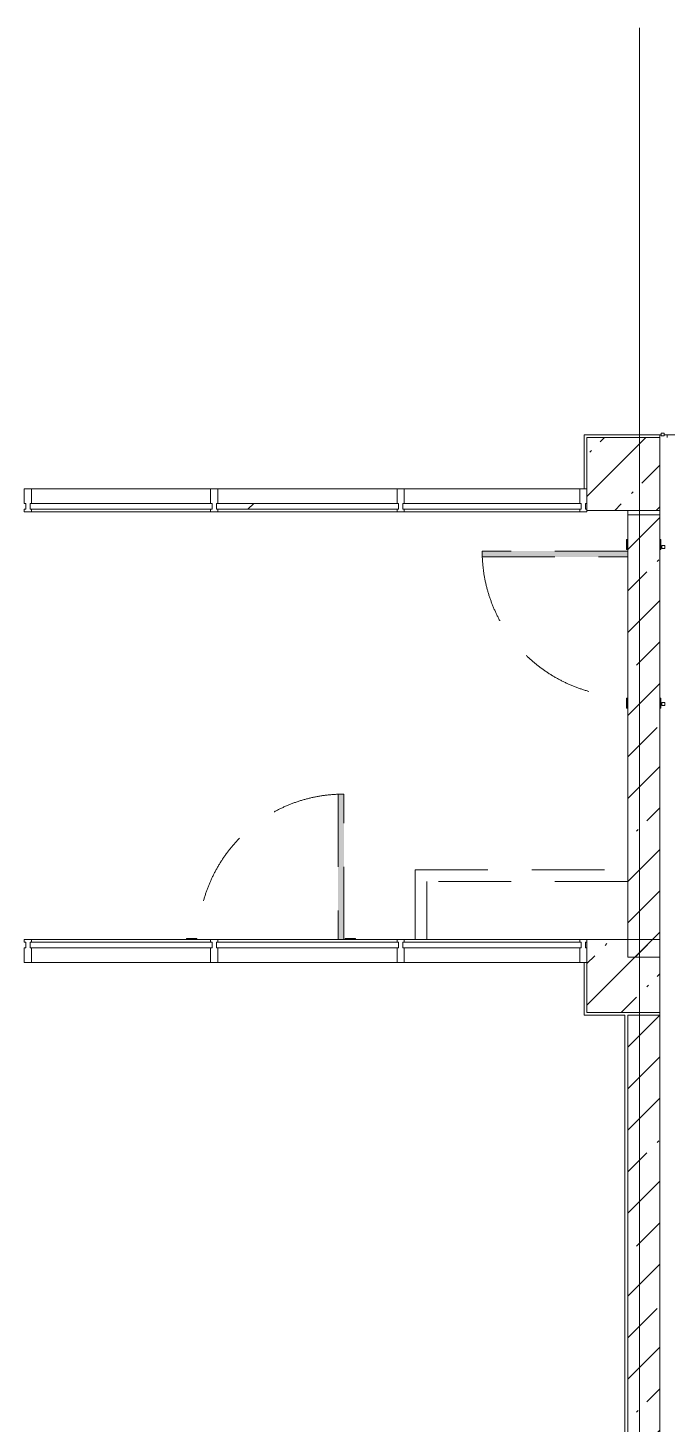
# Model space of a CAD drawing. Header units: millimetres. Extents: x -3902 to 188078, y -8553 to 29000.
# Drawn here: x 141428 to 145818, y 12321 to 21915 of the extents above; entities that cross this region are included whole.
import ezdxf

# ---------------------------------------------------------------- set-up
doc = ezdxf.new("R2010")
doc.units = ezdxf.units.MM
doc.linetypes.add('200_ШТРИХ__ш1_п0_6_', pattern=[800, 500, -300])
for name, color, linetype, lineweight in [('A-DETL-MBND-1', 7, '200_ШТРИХ__ш1_п0_6_', 9), ('A-GLAZ-CURT-2', 7, 'Continuous', 5), ('A-GLAZ-CWMG-2', 7, 'Continuous', 5), ('A-WALL-3', 7, 'Continuous', 5), ('I-WALL-3', 7, 'Continuous', 5), ('S-COLS-4', 7, 'Continuous', 5), ('Оси', 7, 'Continuous', 9)]:
    doc.layers.add(name, color=color, linetype=linetype, lineweight=lineweight)
doc.layers.add('A-FLOR-2', color=7, linetype='Continuous', lineweight=5, true_color=0xaaaaaa)
pattern_1 = [(45, (61067.9, 0), (-285.1231, 285.1231), []), (45, (61353, 0), (-285.1231, 285.1231), [504.031, -100.806, 16.764, -84.042])]

# ---------------------------------------------------------------- blocks, each defined once
blk = doc.blocks.new('110_Дверь_СКБ_1Ст_Внутренняя1 - Д-4 _л_ 1100x2100h_су мгн-32399982-3_10_1_птичка')
at = {"layer": 'A-DETL-MBND-1'}
for points in [[(472.5, 221.1), (472.5, 110), (512.5, 110), (512.5, 1110), (472.5, 1110), (472.5, 687.2)], [(-567.5, 110), (-497.5, 110), (-497.5, 118), (-567.5, 118)], [(522.5, 110), (592.5, 110), (592.5, 118), (522.5, 118)], [(-567.5, -118), (-497.5, -118), (-497.5, -110), (-567.5, -110)], [(522.5, -118), (592.5, -118), (592.5, -110), (522.5, -110)]]:
    blk.add_hatch(color=256, dxfattribs=at).paths.add_polyline_path(points)
for p, q in [((512.5, 1110), (472.5, 1110)), ((472.5, 1110), (472.5, 110)), ((512.5, 110), (512.5, 1110)), ((-497.5, 118), (-567.5, 118)), ((-567.5, 118), (-567.5, 110)), ((-497.5, 110), (-497.5, 118)), ((592.5, 118), (522.5, 118)), ((522.5, 118), (522.5, 110)), ((592.5, 110), (592.5, 118)), ((-567.5, -110), (-567.5, -118)), ((-567.5, -118), (-497.5, -118)), ((-497.5, -118), (-497.5, -110)), ((522.5, -110), (522.5, -118)), ((522.5, -118), (592.5, -118)), ((592.5, -118), (592.5, -110))]:
    blk.add_line(p, q, dxfattribs=at)
blk.add_arc((512.5, 110), 1000, 90, 180, dxfattribs=at)
blk = doc.blocks.new('110_Дверь_СКБ_1Ст_Внутренняя1 - Д-4 _л_ 1100x2100h_су мгн-32399984-3_10_1_птичка')
at = {"layer": 'A-DETL-MBND-1'}
for points in [[(472.5, 40), (512.5, 40), (512.5, 1040), (472.5, 1040), (472.5, 108)], [(-547.5, 40), (-497.5, 40), (-497.5, 48), (-567.5, 48), (-567.5, 40), (-557.5, 40)], [(562.5, 40), (592.5, 40), (592.5, 48), (522.5, 48), (522.5, 40), (552.5, 40)]]:
    blk.add_hatch(color=256, dxfattribs=at).paths.add_polyline_path(points)
for p, q in [((512.5, 1040), (472.5, 1040)), ((472.5, 1040), (472.5, 40)), ((512.5, 40), (512.5, 1040)), ((-497.5, 48), (-567.5, 48)), ((-567.5, 48), (-567.5, 40)), ((-497.5, 40), (-497.5, 48)), ((592.5, 48), (522.5, 48)), ((522.5, 48), (522.5, 40)), ((592.5, 40), (592.5, 48))]:
    blk.add_line(p, q, dxfattribs=at)
blk.add_arc((512.5, 40), 1000, 90, 180, dxfattribs=at)
blk = doc.blocks.new('BSC_Колонна _Прямоугольная - 500х500-V116-3_10_1_птичка')
at = {"layer": 'S-COLS-4'}
h = blk.add_hatch(dxfattribs=at)
h.set_pattern_fill('FP_115', color=256, style=0, pattern_type=2)
h.set_pattern_definition([(45, (-84450, -18850), (-285.1231, 285.1231), []), (45, (-84164.88, -18850), (-285.1231, 285.1231), [504.031, -100.806, 16.764, -84.042])])
h.paths.add_polyline_path([(-250, -250), (250, -250), (250, 250), (-250, 250), (-250, -109.1)])
for p, q in [((250, 250), (-250, 250)), ((-250, 250), (-250, -250)), ((250, -250), (250, 250)), ((-250, -250), (250, -250))]:
    blk.add_line(p, q, dxfattribs=at)
blk = doc.blocks.new('Прямоугольный импост - Импост структурный с накладкой - 160мм-V118-3_10_1_птичка')
at = {"layer": 'A-GLAZ-CWMG-2'}
for p, q in [((-50, 40), (-50, 140)), ((-50, 140), (0, 140)), ((0, 140), (0, 40)), ((-40, 40), (-50, 40)), ((-50, -17), (-50, 0)), ((-50, 0), (-40, 0)), ((-40, 0), (-40, 40)), ((-10, 40), (-10, 0)), ((0, 40), (-10, 40)), ((-10, 0), (0, 0)), ((0, 0), (0, -17)), ((0, -17), (-50, -17))]:
    blk.add_line(p, q, dxfattribs=at)
blk = doc.blocks.new('Системная панель - Стекло - 40мм-30335157-3_10_1_птичка')
at = {"layer": 'A-GLAZ-CURT-2'}
h = blk.add_hatch(dxfattribs=at)
h.set_pattern_fill('FP_120', color=256, style=0, pattern_type=2)
h.set_pattern_definition([(45, (-82780, -15133), (-1414.214, 1414.214), [1000, -3000]), (45, (-83780, -15633), (-1414.214, 1414.214), [3000, -1000]), (45, (-81780, -16133), (-1414.214, 1414.214), [1000, -3000])])
h.paths.add_polyline_path([(625, -40), (625, 0), (-625, 0), (-625, -40), (-241.6, -40)])
for p, q in [((625, 0), (-625, 0)), ((-625, 0), (-625, -40)), ((-625, -40), (625, -40)), ((625, -40), (625, 0))]:
    blk.add_line(p, q, dxfattribs=at)
blk = doc.blocks.new('Прямоугольный импост - Импост структурный с накладкой - 160мм-23562108-3_10_1_птичка')
at = {"layer": 'A-GLAZ-CWMG-2'}
for p, q in [((82895, 15650), (81665, 15650)), ((82895, 15493), (81665, 15493))]:
    blk.add_line(p, q, dxfattribs=at)
blk = doc.blocks.new('Прямоугольный импост - Импост структурный с накладкой - 160мм-30335135-3_10_1_птичка')
at = {"layer": 'A-GLAZ-CWMG-2'}
for p, q in [((-25, 40), (-25, 140)), ((-25, 140), (25, 140)), ((25, 140), (25, 40)), ((-15, 40), (-25, 40)), ((-25, -17), (-25, 0)), ((-25, 0), (-15, 0)), ((-15, 0), (-15, 40)), ((15, 40), (15, 0)), ((25, 40), (15, 40)), ((15, 0), (25, 0)), ((25, 0), (25, -17)), ((25, -17), (-25, -17))]:
    blk.add_line(p, q, dxfattribs=at)
blk = doc.blocks.new('Прямоугольный импост - Импост структурный с накладкой - 160мм-23618922-3_10_1_птичка')
at = {"layer": 'A-GLAZ-CWMG-2'}
for p, q in [((-50, 0), (-50, 17)), ((-50, 17), (0, 17)), ((-40, 0), (-50, 0)), ((-40, -40), (-40, 0)), ((0, 0), (-10, 0)), ((-10, 0), (-10, -40)), ((0, 17), (0, 7)), ((-50, -140), (-50, -40)), ((-50, -40), (-40, -40)), ((-10, -40), (0, -40)), ((0, -140), (-50, -140))]:
    blk.add_line(p, q, dxfattribs=at)
blk = doc.blocks.new('Системная панель - Стекло - 40мм-V119-3_10_1_птичка')
at = {"layer": 'A-GLAZ-CURT-2'}
for p, q in [((612.5, 40), (-612.5, 40)), ((-612.5, 40), (-612.5, 0)), ((612.5, 0), (612.5, 40)), ((-612.5, 0), (612.5, 0))]:
    blk.add_line(p, q, dxfattribs=at)
blk = doc.blocks.new('Прямоугольный импост - Импост структурный с накладкой - 160мм-23562040-3_10_1_птичка')
at = {"layer": 'A-GLAZ-CWMG-2'}
for p, q in [((80335, 18747), (79130, 18747)), ((80335, 18590), (79130, 18590))]:
    blk.add_line(p, q, dxfattribs=at)
blk = doc.blocks.new('Прямоугольный импост - Импост структурный с накладкой - 160мм-23618920-3_10_1_птичка')
at = {"layer": 'A-GLAZ-CWMG-2'}
for p, q in [((-25, 0), (-25, 17)), ((-25, 17), (25, 17)), ((-15, 0), (-25, 0)), ((-15, -40), (-15, 0)), ((25, 0), (15, 0)), ((15, 0), (15, -40)), ((25, 17), (25, 0)), ((-25, -140), (-25, -40)), ((-25, -40), (-15, -40)), ((15, -40), (25, -40)), ((25, -40), (25, -140)), ((25, -140), (-25, -140))]:
    blk.add_line(p, q, dxfattribs=at)
blk = doc.blocks.new('Системная панель - Стекло - 40мм-V139-3_10_1_птичка')
at = {"layer": 'A-GLAZ-CURT-2'}
for p, q in [((625, 0), (-625, 0)), ((-625, 0), (-625, -40)), ((-625, -40), (625, -40)), ((625, -40), (625, 0))]:
    blk.add_line(p, q, dxfattribs=at)
blk = doc.blocks.new('Системная панель - Стекло - 40мм-23618924-3_10_1_птичка')
at = {"layer": 'A-GLAZ-CURT-2'}
h = blk.add_hatch(dxfattribs=at)
h.set_pattern_fill('FP_141', color=256, style=0, pattern_type=2)
h.set_pattern_definition([(45, (-82780, -18107), (-1414.214, 1414.214), [1000, -3000]), (45, (-83780, -18607), (-1414.214, 1414.214), [3000, -1000]), (45, (-81780, -19107), (-1414.214, 1414.214), [1000, -3000])])
h.paths.add_polyline_path([(625, 0), (625, 40), (-625, 40), (-625, 0)])
for p, q in [((625, 40), (-625, 40)), ((-625, 40), (-625, 0)), ((-625, 0), (625, 0)), ((625, 0), (625, 40))]:
    blk.add_line(p, q, dxfattribs=at)
blk = doc.blocks.new('Прямоугольный импост - Импост структурный с накладкой - 160мм-23562109-3_10_1_птичка')
at = {"layer": 'A-GLAZ-CWMG-2'}
for p, q in [((81615, 15650), (80385, 15650)), ((81615, 15493), (80385, 15493))]:
    blk.add_line(p, q, dxfattribs=at)
blk = doc.blocks.new('Прямоугольный импост - Импост структурный с накладкой - 160мм-30335136-3_10_1_птичка')
at = {"layer": 'A-GLAZ-CWMG-2'}
for p, q in [((-25, 40), (-25, 140)), ((-25, 140), (25, 140)), ((25, 140), (25, 40)), ((-15, 40), (-25, 40)), ((-25, -17), (-25, 0)), ((-25, 0), (-15, 0)), ((-15, 0), (-15, 40)), ((15, 40), (15, 0)), ((25, 40), (15, 40)), ((15, 0), (25, 0)), ((25, 0), (25, -17)), ((25, -17), (-25, -17))]:
    blk.add_line(p, q, dxfattribs=at)
blk = doc.blocks.new('Прямоугольный импост - Импост структурный с накладкой - 160мм-22751478-3_10_1_птичка')
at = {"layer": 'A-GLAZ-CWMG-2'}
for p, q in [((82895, 18747), (81665, 18747)), ((82895, 18590), (81665, 18590))]:
    blk.add_line(p, q, dxfattribs=at)
blk = doc.blocks.new('Системная панель - Стекло - 40мм-V140-3_10_1_птичка')
at = {"layer": 'A-GLAZ-CURT-2'}
for p, q in [((625, 40), (-625, 40)), ((-625, 40), (-625, 0)), ((-625, 0), (625, 0)), ((625, 0), (625, 40))]:
    blk.add_line(p, q, dxfattribs=at)
blk = doc.blocks.new('Системная панель - Стекло - 40мм-V141-3_10_1_птичка')
at = {"layer": 'A-GLAZ-CURT-2'}
for p, q in [((612.5, 0), (-612.5, 0)), ((-612.5, 0), (-612.5, -40)), ((-612.5, -40), (612.5, -40)), ((612.5, -40), (612.5, 0))]:
    blk.add_line(p, q, dxfattribs=at)
blk = doc.blocks.new('Прямоугольный импост - Импост структурный с накладкой - 160мм-23562112-3_10_1_птичка')
at = {"layer": 'A-GLAZ-CWMG-2'}
for p, q in [((84150, 15650), (82945, 15650)), ((84150, 15493), (82945, 15493))]:
    blk.add_line(p, q, dxfattribs=at)

msp = doc.modelspace()

# ---------------------------------------------------------------- hatches: boundary and pattern name
at = {"layer": 'I-WALL-3'}
h = msp.add_hatch(dxfattribs=at)
h.set_pattern_fill('FP_60', color=256, style=0, pattern_type=2)
h.set_pattern_definition(pattern_1)
h.paths.add_polyline_path([(145767.9, 15530), (145767.9, 18570), (145547.9, 18570), (145547.9, 15530)])
h = msp.add_hatch(dxfattribs=at)
h.set_pattern_fill('FP_60', color=256, style=0, pattern_type=2)
h.set_pattern_definition(pattern_1)
h.paths.add_polyline_path([(145547.9, 4050), (145767.9, 4050), (145767.9, 15130), (145547.9, 15130), (145547.9, 4279.6)])
at = {"layer": 'S-COLS-4'}
h = msp.add_hatch(dxfattribs=at)
h.set_pattern_fill('FP_60', color=256, style=0, pattern_type=2)
h.set_pattern_definition(pattern_1)
h.paths.add_polyline_path([(145767.9, 15150), (145767.9, 15650), (145267.9, 15650), (145267.9, 15150)])

# ---------------------------------------------------------------- linework, layer by layer
at = {"layer": 'A-DETL-MBND-1'}
for p, q in [((145802.9, 18358.5), (145782.9, 18358.5)), ((145782.9, 18358.5), (145782.9, 18338.5)), ((145782.9, 18338.5), (145802.9, 18338.5)), ((145802.9, 18338.5), (145802.9, 18358.5)), ((145802.9, 17280), (145782.9, 17280)), ((145782.9, 17280), (145782.9, 17260)), ((145802.9, 17260), (145802.9, 17280)), ((145782.9, 17260), (145802.9, 17260)), ((144087.9, 15650), (144087.9, 16130)), ((144087.9, 16130), (145547.9, 16130)), ((144167.9, 16050), (144167.9, 15650)), ((145547.9, 16050), (144167.9, 16050))]:
    msp.add_line(p, q, dxfattribs=at)
at = {"layer": 'A-FLOR-2'}
for p, q in [((145247.9, 18747), (145247.9, 19120)), ((145247.9, 19120), (145778.4, 19120)), ((145767.9, 19100), (145767.9, 19120)), ((145798.4, 19120), (146057.9, 19120)), ((145817.9, 19120), (145817.9, 19100)), ((145547.9, 18600), (145547.9, 18570)), ((145767.9, 18570), (145767.9, 18600)), ((145247.9, 15130), (145247.9, 15493)), ((145527.9, 15130), (145247.9, 15130)), ((145527.9, 11900), (145527.9, 15130)), ((145767.9, 15130), (145767.9, 15150))]:
    msp.add_line(p, q, dxfattribs=at)
at = {"layer": 'A-WALL-3'}
for p, q in [((145798.4, 19131), (145778.4, 19131)), ((145778.4, 19131), (145778.4, 19111)), ((145778.4, 19111), (145798.4, 19111)), ((145798.4, 19111), (145798.4, 19131))]:
    msp.add_line(p, q, dxfattribs=at)
at = {"layer": 'I-WALL-3'}
for p, q in [((145547.9, 18570), (145547.9, 15530)), ((145767.9, 18570), (145547.9, 18570)), ((145767.9, 15530), (145767.9, 18570)), ((145547.9, 15530), (145767.9, 15530)), ((145547.9, 15130), (145547.9, 11880)), ((145767.9, 15130), (145547.9, 15130)), ((145767.9, 4050), (145767.9, 15130))]:
    msp.add_line(p, q, dxfattribs=at)
at = {"layer": 'S-COLS-4'}
for p, q in [((145767.9, 15650), (145267.9, 15650)), ((145267.9, 15650), (145267.9, 15150)), ((145767.9, 15150), (145767.9, 15650)), ((145267.9, 15150), (145767.9, 15150))]:
    msp.add_line(p, q, dxfattribs=at)
at = {"layer": 'Оси'}
msp.add_line((145627.9, 10029.8), (145627.9, 21915.1), dxfattribs=at)

# ---------------------------------------------------------------- block references
at = {"layer": 'A-DETL-MBND-1', "rotation": 89.9999999999999}
msp.add_blockref('110_Дверь_СКБ_1Ст_Внутренняя1 - Д-4 _л_ 1100x2100h_су мгн-32399982-3_10_1_птичка', (145657.9, 17807.5), dxfattribs=at)
at = {"layer": 'A-DETL-MBND-1'}
msp.add_blockref('110_Дверь_СКБ_1Ст_Внутренняя1 - Д-4 _л_ 1100x2100h_су мгн-32399984-3_10_1_птичка', (143085.4, 15610), dxfattribs=at)
at = {"layer": 'A-GLAZ-CURT-2'}
for name, p in [('Системная панель - Стекло - 40мм-V140-3_10_1_птичка', (142067.9, 18607)), ('Системная панель - Стекло - 40мм-23618924-3_10_1_птичка', (143347.9, 18607)), ('Системная панель - Стекло - 40мм-V119-3_10_1_птичка', (144615.4, 18607)), ('Системная панель - Стекло - 40мм-V139-3_10_1_птичка', (142067.9, 15633)), ('Системная панель - Стекло - 40мм-30335157-3_10_1_птичка', (143347.9, 15633)), ('Системная панель - Стекло - 40мм-V141-3_10_1_птичка', (144615.4, 15633))]:
    msp.add_blockref(name, p, dxfattribs=at)
at = {"layer": 'A-GLAZ-CWMG-2', "extrusion": (0, 0, -1), "rotation": 180}
for name, p in [('Прямоугольный импост - Импост структурный с накладкой - 160мм-23618920-3_10_1_птичка', (-141427.9, 18607)), ('Прямоугольный импост - Импост структурный с накладкой - 160мм-23618920-3_10_1_птичка', (-142707.9, 18607)), ('Прямоугольный импост - Импост структурный с накладкой - 160мм-23618920-3_10_1_птичка', (-143987.9, 18607)), ('Прямоугольный импост - Импост структурный с накладкой - 160мм-23618922-3_10_1_птичка', (-145267.9, 18607)), ('Прямоугольный импост - Импост структурный с накладкой - 160мм-30335136-3_10_1_птичка', (-141427.9, 15633)), ('Прямоугольный импост - Импост структурный с накладкой - 160мм-30335135-3_10_1_птичка', (-142707.9, 15633)), ('Прямоугольный импост - Импост структурный с накладкой - 160мм-30335136-3_10_1_птичка', (-143987.9, 15633)), ('Прямоугольный импост - Импост структурный с накладкой - 160мм-V118-3_10_1_птичка', (-145267.9, 15633))]:
    msp.add_blockref(name, p, dxfattribs=at)
at = {"layer": 'A-GLAZ-CWMG-2'}
for name, p in [('Прямоугольный импост - Импост структурный с накладкой - 160мм-22751478-3_10_1_птичка', (59787.9, 0)), ('Прямоугольный импост - Импост структурный с накладкой - 160мм-22751478-3_10_1_птичка', (61067.9, 0)), ('Прямоугольный импост - Импост структурный с накладкой - 160мм-23562040-3_10_1_птичка', (64882.9, 0)), ('Прямоугольный импост - Импост структурный с накладкой - 160мм-23562109-3_10_1_птичка', (61067.9, 0)), ('Прямоугольный импост - Импост структурный с накладкой - 160мм-23562108-3_10_1_птичка', (61067.9, 0)), ('Прямоугольный импост - Импост структурный с накладкой - 160мм-23562112-3_10_1_птичка', (61067.9, 0))]:
    msp.add_blockref(name, p, dxfattribs=at)
at = {"layer": 'S-COLS-4'}
msp.add_blockref('BSC_Колонна _Прямоугольная - 500х500-V116-3_10_1_птичка', (145517.9, 18850), dxfattribs=at)

doc.saveas('drawing.dxf')
